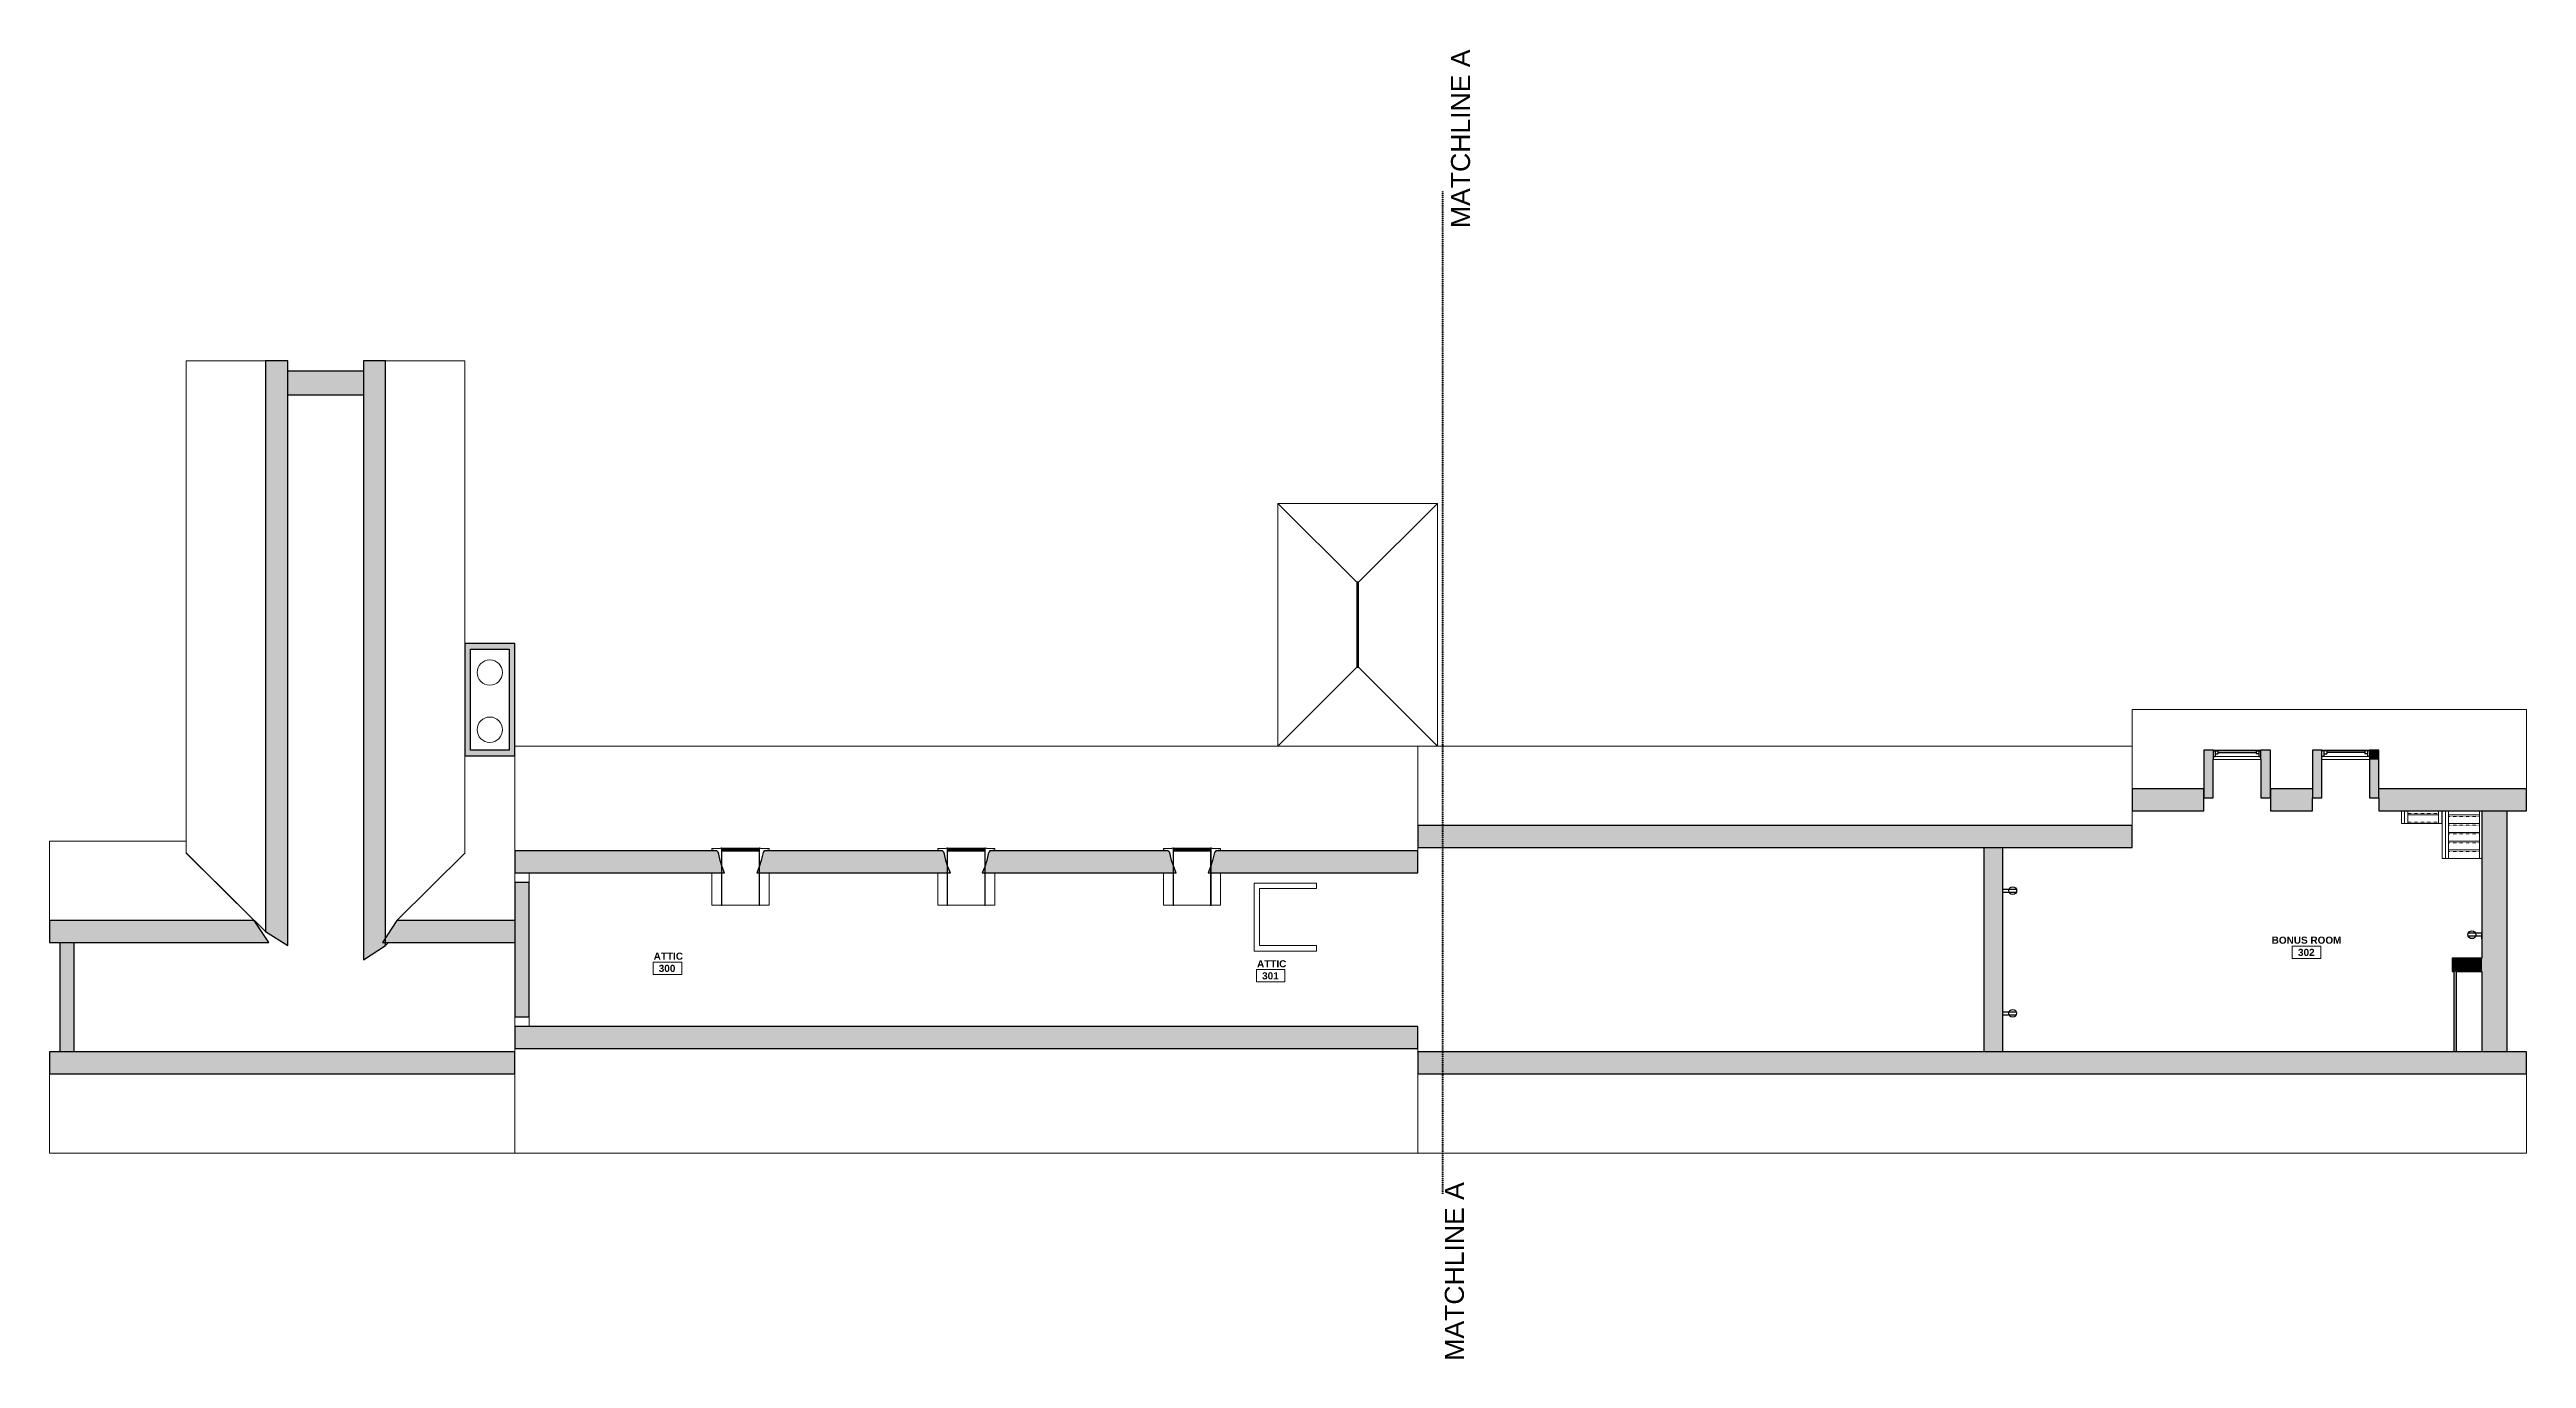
# Model space of a CAD drawing. Header units: inches. Extents: x -536 to 1027, y -2066 to -1239.
import ezdxf

# ---------------------------------------------------------------- set-up
doc = ezdxf.new("R2010")
doc.units = ezdxf.units.IN
doc.header["$MEASUREMENT"] = 0
doc.linetypes.add('Dash', pattern=[0.25, 0.125, -0.125])
doc.linetypes.add('Overhead 1_16_', pattern=[0.101562, 0.0625, -0.039062])
for name, color, linetype, lineweight in [('A-ANNO-MATC', 214, 'Dash', 140), ('A-ANNO-NOTE', 131, 'Continuous', 40), ('A-AREA-IDEN', 2, 'Continuous', 9), ('A-DETL', 90, 'Continuous', 9), ('A-FLOR-HRAL', 11, 'Continuous', 18), ('A-GENM', 13, 'Continuous', 18), ('A-GLAZ', 151, 'Continuous', 18), ('A-ROOF', 132, 'Continuous', 18), ('A-ROOF-PATT', 132, 'Continuous', 18), ('A-WALL', 113, 'Continuous', 18), ('A-WALL-PATT', 111, 'Continuous', 18), ('E-ELEC-FIXT', 91, 'Continuous', 9), ('G-ANNO-TEXT', 231, 'Continuous', 9), ('I-WALL', 2, 'Continuous', 18), ('S-STRS', 31, 'Continuous', 18)]:
    doc.layers.add(name, color=color, linetype=linetype, lineweight=lineweight)
doc.styles.add('Swis721 Lt BT', font='swissl.ttf', dxfattribs={"height": 12})
doc.styles.add('Swis721 Lt BT_B', font='', dxfattribs={"height": 4.5})
doc.styles.get('Swis721 Lt BT_B').set_extended_font_data('Swis721 Lt BT', bold=True)

# ---------------------------------------------------------------- blocks, each defined once
blk = doc.blocks.new('Top Rail Type - Top Rail_Internal_-5120878-ATTIC - POWER AND SIGNAL')
at = {"layer": 'A-FLOR-HRAL', "lineweight": 9}
for p, q in [((971.7, -1727.9), (971.7, -1719.9)), ((973.7, -1727.9), (971.7, -1727.9)), ((973.7, -1719.9), (973.7, -1727.9)), ((976, -1749.9), (976, -1719.9)), ((978, -1719.9), (978, -1749.9)), ((978, -1749.9), (976, -1749.9))]:
    blk.add_line(p, q, dxfattribs=at)
blk = doc.blocks.new('Top Rail Type - Top Rail_Internal_-V1-ATTIC - POWER AND SIGNAL')
at = {"layer": 'A-FLOR-HRAL', "lineweight": 9}
for p, q in [((971.7, -1727.9), (971.7, -1719.9)), ((971.7, -1727.9), (973.7, -1727.9)), ((973.7, -1727.9), (973.7, -1719.9)), ((976, -1719.9), (976, -1749.9)), ((978, -1719.9), (978, -1749.9)), ((978, -1749.9), (976, -1749.9))]:
    blk.add_line(p, q, dxfattribs=at)
blk = doc.blocks.new('Top Rail Type - Top Rail_Internal_-5120897-ATTIC - POWER AND SIGNAL')
at = {"layer": 'A-FLOR-HRAL', "lineweight": 9}
for p, q in [((950.2, -1727.9), (950.2, -1719.9)), ((952.2, -1727.9), (950.2, -1727.9)), ((952.2, -1719.9), (952.2, -1727.9)), ((997.5, -1749.9), (997.5, -1719.9)), ((999, -1749.9), (997.5, -1749.9))]:
    blk.add_line(p, q, dxfattribs=at)
blk = doc.blocks.new('Top Rail Type - Top Rail_Internal_-V2-ATTIC - POWER AND SIGNAL')
at = {"layer": 'A-FLOR-HRAL', "lineweight": 9}
for p, q in [((950.2, -1727.9), (950.2, -1719.9)), ((950.2, -1727.9), (952.2, -1727.9)), ((952.2, -1727.9), (952.2, -1719.9)), ((997.5, -1719.9), (997.5, -1749.9)), ((999, -1749.9), (997.5, -1749.9))]:
    blk.add_line(p, q, dxfattribs=at)
blk = doc.blocks.new('Window-Double-Hung - 30_ x 46_-5486837-ATTIC - POWER AND SIGNAL')
at = {"layer": 'A-GLAZ', "color": 8, "lineweight": 30}
for p, q in [((-15, 3), (-15, -3)), ((-15, 2.5), (-12, 2.5)), ((-13.75, 2.5), (-13.75, -1)), ((-13.75, 0.75), (-12, 0.75)), ((-12, 2.5), (-12, 0.75)), ((-12, 1.625), (12, 1.625)), ((12, 2.5), (15, 2.5)), ((12, 2.5), (12, 0.75)), ((13.75, 0.75), (12, 0.75)), ((13.75, 2.5), (13.75, -1)), ((15, -3), (15, 3)), ((-15, -1), (-13.75, -1)), ((13.75, -1), (15, -1))]:
    blk.add_line(p, q, dxfattribs=at)
at = {"layer": 'A-GLAZ'}
for p, q in [((15, 3), (-15, 3)), ((-15, -3), (15, -3))]:
    blk.add_line(p, q, dxfattribs=at)
at = {"layer": 'A-GLAZ', "lineweight": 9}
for p, q in [((-12, 2.5), (12, 2.5)), ((-13.75, -1), (13.75, -1))]:
    blk.add_line(p, q, dxfattribs=at)
blk = doc.blocks.new('Window-Double-Hung - 30_ x 46_-5486841-ATTIC - POWER AND SIGNAL')
at = {"layer": 'A-GLAZ'}
for p, q in [((-15, 3), (15, 3)), ((15, -3), (-15, -3))]:
    blk.add_line(p, q, dxfattribs=at)
at = {"layer": 'A-GLAZ', "color": 8, "lineweight": 30}
for p, q in [((-15, -3), (-15, 3)), ((-15, 1), (-13.75, 1)), ((-13.75, -2.5), (-13.75, 1)), ((13.75, 1), (15, 1)), ((13.75, -2.5), (13.75, 1)), ((15, 3), (15, -3)), ((-15, -2.5), (-12, -2.5)), ((-13.75, -0.75), (-12, -0.75)), ((-12, -2.5), (-12, -0.75)), ((-12, -1.625), (12, -1.625)), ((12, -2.5), (12, -0.75)), ((13.75, -0.75), (12, -0.75)), ((12, -2.5), (15, -2.5))]:
    blk.add_line(p, q, dxfattribs=at)
at = {"layer": 'A-GLAZ', "lineweight": 9}
for p, q in [((-13.75, 1), (13.75, 1)), ((-12, -2.5), (12, -2.5))]:
    blk.add_line(p, q, dxfattribs=at)
blk = doc.blocks.new('ROOF VENT - ROOF VENT-5512968-ATTIC - POWER AND SIGNAL')
at = {"layer": 'A-GENM', "lineweight": 9}
h = blk.add_hatch(color=7, dxfattribs=at)
h.paths.add_polyline_path([(-11.7, 0), (-12, 0), (-12, -36), (-11.7, -36), (-11.7, -18.2)], flags=0)
h.paths.add_polyline_path([(11.7, 0), (11.7, -36), (12, -36), (12, 0)], flags=0)
for points in [[(-6, -34.3), (-11.7, -34.3), (-11.7, -34.9), (11.7, -34.9), (11.7, -34.3), (7.1, -34.3)], [(-6, -35.6), (-11.7, -35.6), (-11.7, -35.7), (11.7, -35.7), (11.7, -35.6), (7.1, -35.6)]]:
    blk.add_hatch(color=7, dxfattribs=at).paths.add_polyline_path(points, flags=0)
for p, q in [((-18, 0), (-18, -20.5)), ((-18, 0), (-15.6, 0)), ((-15.6, 0), (-13.9, 0)), ((-13.9, 0), (-12.8, 0)), ((-12.8, 0), (-12, 0)), ((-11.7, 0), (11.7, 0)), ((12, 0), (12.8, 0)), ((12.8, 0), (13.9, 0)), ((13.9, 0), (15.6, 0)), ((15.6, 0), (18, 0)), ((18, 0), (18, -20.5)), ((-12, -36), (-12.7, -36)), ((-11.7, -34.2), (11.7, -34.2)), ((-11.7, -36), (11.7, -36)), ((12.7, -36), (12, -36))]:
    blk.add_line(p, q, dxfattribs=at)
at = {"layer": 'A-GENM', "color": 8, "lineweight": 30}
for p, q in [((-11.7, 0), (-12, 0)), ((-12, 0), (-12, -36)), ((-11.7, -36), (-11.7, 0)), ((12, 0), (11.7, 0)), ((11.7, 0), (11.7, -36)), ((12, -36), (12, 0)), ((-12, -36), (-11.7, -36)), ((11.7, -34.3), (-11.7, -34.3)), ((-11.7, -34.3), (-11.7, -34.9)), ((-11.7, -34.9), (11.7, -34.9)), ((11.7, -35.6), (-11.7, -35.6)), ((-11.7, -35.6), (-11.7, -35.7)), ((-11.7, -35.7), (11.7, -35.7)), ((11.7, -34.9), (11.7, -34.3)), ((11.7, -35.7), (11.7, -35.6)), ((11.7, -36), (12, -36))]:
    blk.add_line(p, q, dxfattribs=at)
blk = doc.blocks.new('PS - Power Device _Wall Base_ - Duplex-4862727-ATTIC - POWER AND SIGNAL')
at = {"layer": 'E-ELEC-FIXT'}
for p, q in [((998.8, -1800.5), (998.8, -1797.7)), ((999, -1797.7), (998.8, -1797.7)), ((998.8, -1800.5), (999, -1800.5))]:
    blk.add_line(p, q, dxfattribs=at)
blk = doc.blocks.new('Room Tag - Room Name and Number-3379422-ATTIC - POWER AND SIGNAL')
at = {"layer": 'A-AREA-IDEN'}
for p, q in [((-0.188, -0.164), (-0.188, -0.002)), ((-0.188, -0.002), (0.187, -0.002)), ((0.187, -0.002), (-0.188, -0.002)), ((-0.188, -0.002), (-0.188, -0.164)), ((0.187, -0.164), (-0.188, -0.164)), ((-0.188, -0.164), (0.187, -0.164)), ((0.187, -0.002), (0.187, -0.164)), ((0.187, -0.164), (0.187, -0.002))]:
    blk.add_line(p, q, dxfattribs=at)

msp = doc.modelspace()

# ---------------------------------------------------------------- hatches: boundary and pattern name
at = {"layer": 'A-ROOF-PATT'}
h = msp.add_hatch(color=250, dxfattribs=at)
h.paths.add_polyline_path([(-337.6, -1813.8), (-323.6, -1804.9), (-323.6, -1435.7), (-337.6, -1435.7), (-337.6, -1735.5)], flags=0)
h.paths.add_polyline_path([(-385.4, -1804.9), (-385.4, -1435.7), (-399.4, -1435.7), (-399.4, -1796)], flags=0)
h = msp.add_hatch(color=250, dxfattribs=at)
h.paths.add_polyline_path([(327.6, -1885.9), (1027.1, -1885.9), (1027.1, -1871.9), (327.6, -1871.9)], flags=0)
h.paths.add_polyline_path([(327.6, -1743), (778.3, -1743), (778.3, -1729), (327.6, -1729)], flags=0)
h.paths.add_polyline_path([(778.3, -1719.9), (823.6, -1719.9), (823.6, -1706), (778.3, -1706)], flags=0)
h.paths.add_polyline_path([(991.4, -1719.9), (1027.1, -1719.9), (1027.1, -1706), (934.1, -1706), (934.1, -1719.9), (938.9, -1719.9)], flags=0)
h.paths.add_polyline_path([(886.4, -1719.9), (892.1, -1719.9), (892.1, -1706), (865.6, -1706), (865.6, -1719.9)], flags=0)
h = msp.add_hatch(color=250, dxfattribs=at)
h.paths.add_polyline_path([(-58.1, -1869.9), (327.6, -1869.9), (327.6, -1855.9), (-242.1, -1855.9), (-242.1, -1869.9), (-163, -1869.9)], flags=0)
h.paths.add_polyline_path([(164.9, -1759), (175.1, -1759), (173.6, -1755.2), (172.3, -1751.2), (171.4, -1747.2), (171.2, -1746.5), (171, -1745.9), (170.6, -1745.4), (170.2, -1745), (57.7, -1745), (57.2, -1745.6), (56.9, -1746.2), (56.6, -1747), (55.7, -1751.1), (54.4, -1755.1), (52.8, -1759), (151.8, -1759)], flags=0)
h.paths.add_polyline_path([(-89.5, -1759), (32.7, -1759), (31.2, -1755.2), (29.9, -1751.2), (29, -1747.2), (28.8, -1746.5), (28.5, -1745.9), (28.2, -1745.4), (27.7, -1745), (-84.7, -1745), (-85.2, -1745.6), (-85.5, -1746.2), (-85.7, -1747), (-86.7, -1751.1), (-87.9, -1755.1)], flags=0)
h.paths.add_polyline_path([(-109.7, -1759), (-111.2, -1755.2), (-112.5, -1751.2), (-113.4, -1747.2), (-113.6, -1746.5), (-113.8, -1745.9), (-114.2, -1745.4), (-114.6, -1745), (-242.1, -1745), (-242.1, -1759), (-110.6, -1759)], flags=0)
h.paths.add_polyline_path([(256.7, -1759), (327.6, -1759), (327.6, -1745), (200.1, -1745), (199.7, -1745.6), (199.3, -1746.2), (199.1, -1747), (198.1, -1751.1), (196.9, -1755.1), (195.3, -1759), (204.3, -1759)], flags=0)
h = msp.add_hatch(color=250, dxfattribs=at)
h.paths.add_polyline_path([(-242.1, -1885.9), (-242.1, -1871.9), (-535.7, -1871.9), (-535.7, -1885.9)], flags=0)
h.paths.add_polyline_path([(-325.6, -1803), (-242.1, -1803), (-242.1, -1789), (-316.6, -1789)], flags=0)
h.paths.add_polyline_path([(-397.4, -1803), (-406.5, -1789), (-535.7, -1789), (-535.7, -1803)], flags=0)
at = {"layer": 'A-WALL-PATT', "lineweight": 9}
for points in [[(-337.6, -1457.2), (-337.6, -1442.2), (-385.4, -1442.2), (-385.4, -1457.2)], [(-245.6, -1617.7), (-242.1, -1617.7), (-242.1, -1614.2), (-273.6, -1614.2), (-273.6, -1617.7), (-270.1, -1617.7)], [(-270.1, -1681.5), (-270.1, -1617.7), (-273.6, -1617.7), (-273.6, -1681.5)], [(-242.1, -1685), (-242.1, -1617.7), (-245.6, -1617.7), (-245.6, -1685)], [(-245.6, -1685), (-245.6, -1681.5), (-273.6, -1681.5), (-273.6, -1685)], [(829.5, -1711.6), (829.5, -1681.5), (823.5, -1681.5), (823.5, -1711.6)], [(865.6, -1711.6), (865.6, -1687.5), (859.6, -1687.5), (859.6, -1711.6)], [(898.1, -1711.6), (898.1, -1681.5), (892.1, -1681.5), (892.1, -1711.6)], [(934.1, -1687.5), (934.1, -1681.5), (928.1, -1681.5), (928.1, -1687.5)], [(934.1, -1711.6), (934.1, -1687.5), (928.1, -1687.5), (928.1, -1711.6)], [(1015, -1871.9), (1015, -1719.9), (999, -1719.9), (999, -1871.9)], [(696.7, -1871.9), (696.7, -1743), (684.7, -1743), (684.7, -1871.9)], [(-233.1, -1849.9), (-233.1, -1765), (-242.1, -1765), (-242.1, -1849.9)], [(-520.2, -1871.9), (-520.2, -1803), (-529.2, -1803), (-529.2, -1871.9)], [(999, -1821.3), (999, -1812.8), (980.3, -1812.8), (980.3, -1821.3), (982.9, -1821.3)], [(982.9, -1871.9), (982.9, -1821.3), (981.4, -1821.3), (981.4, -1871.9)]]:
    msp.add_hatch(color=7, dxfattribs=at).paths.add_polyline_path(points, flags=0)
h = msp.add_hatch(color=7, dxfattribs=at)
h.paths.add_polyline_path([(829.5, -1687.5), (829.5, -1687.5), (829.5, -1681.5), (829.5, -1681.5)], flags=0)
h.paths.add_polyline_path([(865.6, -1687.5), (865.6, -1681.5), (859.5, -1681.5), (859.5, -1687.5), (859.6, -1687.5)], flags=0)

# ---------------------------------------------------------------- linework, layer by layer
at = {"layer": 'A-ANNO-MATC'}
msp.add_line((343.2, -1328.7), (343.2, -1961.7), dxfattribs=at)
at = {"layer": 'A-ANNO-NOTE', "lineweight": 30}
for p, q in [((697.1, -1769.3), (705.3, -1769.3)), ((697.1, -1769.3), (705.3, -1769.3)), ((697.1, -1771.2), (705.3, -1771.2)), ((998.7, -1797), (990.4, -1797)), ((998.7, -1798.9), (990.4, -1798.9)), ((998.7, -1798.9), (990.4, -1798.9)), ((697.1, -1846.7), (705.3, -1846.7)), ((697.1, -1846.7), (705.3, -1846.7)), ((697.1, -1848.6), (705.3, -1848.6))]:
    msp.add_line(p, q, dxfattribs=at)
for centre, radius in [((703, -1770.2), 2.48), ((992.7, -1798), 2.48), ((703, -1847.6), 2.47)]:
    msp.add_circle(centre, radius, dxfattribs=at)
at = {"layer": 'A-DETL'}
for centre in [(-257.9, -1632.5), (-257.9, -1668.6)]:
    msp.add_circle(centre, 8, dxfattribs=at)
at = {"layer": 'A-ROOF'}
for p, q in [((-399.4, -1435.7), (-449.4, -1435.7)), ((-449.4, -1435.7), (-449.4, -1746.6)), ((-273.6, -1435.7), (-323.6, -1435.7)), ((-273.6, -1614.2), (-273.6, -1435.7)), ((340, -1525.7), (239.3, -1525.7)), ((239.3, -1525.7), (289.3, -1575.7)), ((239.3, -1525.7), (239.3, -1679)), ((290, -1575.7), (340, -1525.7)), ((340, -1679), (340, -1525.7)), ((239.3, -1679), (289.3, -1628.9)), ((340, -1679), (290, -1628.9)), ((778.3, -1655.9), (778.3, -1706)), ((1027.1, -1655.9), (778.3, -1655.9)), ((1027.1, -1706), (1027.1, -1655.9)), ((-273.6, -1746.6), (-273.6, -1685)), ((778.3, -1679), (-242.1, -1679)), ((-242.1, -1685), (-242.1, -1745)), ((327.6, -1679), (327.6, -1729)), ((823.6, -1681.5), (823.6, -1681.5)), ((823.6, -1681.5), (865.6, -1681.5)), ((865.6, -1681.5), (865.6, -1706)), ((865.6, -1686.5), (865.6, -1686.5)), ((892.1, -1681.5), (892.1, -1681.5)), ((892.1, -1681.5), (934.1, -1681.5)), ((934.1, -1681.5), (934.1, -1681.5)), ((778.3, -1729), (778.3, -1719.9)), ((-449.4, -1739), (-535.7, -1739)), ((-535.7, -1739), (-535.7, -1789)), ((-406.5, -1789), (-449.6, -1746.4)), ((-449.6, -1746.4), (-449.4, -1746.4)), ((-449.4, -1746.5), (-449.3, -1746.5)), ((-449.3, -1746.5), (-413.4, -1782.1)), ((-273.5, -1746.4), (-316.6, -1789)), ((-273.6, -1746.4), (-273.5, -1746.4)), ((-117.7, -1744.5), (-117.7, -1743.5)), ((-117.7, -1743.5), (-112.4, -1743.5)), ((-114.8, -1745), (-117.7, -1744.5)), ((-87, -1743.5), (-81.7, -1743.5)), ((-81.7, -1744.5), (-84.4, -1744.9)), ((-81.7, -1743.5), (-81.7, -1744.5)), ((24.7, -1744.5), (24.7, -1743.5)), ((24.7, -1743.5), (30, -1743.5)), ((27.6, -1745), (24.7, -1744.5)), ((55.5, -1743.5), (60.7, -1743.5)), ((60.7, -1744.5), (58, -1744.9)), ((60.7, -1743.5), (60.7, -1744.5)), ((167.1, -1744.5), (167.1, -1743.5)), ((167.1, -1743.5), (172.5, -1743.5)), ((170.1, -1745), (167.1, -1744.5)), ((197.9, -1743.5), (203.1, -1743.5)), ((203.1, -1744.5), (200.4, -1744.9)), ((203.1, -1743.5), (203.1, -1744.5)), ((327.6, -1745), (327.6, -1743)), ((-406.4, -1789.1), (-399.4, -1796)), ((-323.6, -1804.9), (-321.7, -1803)), ((-242.1, -1869.9), (-242.1, -1871.9)), ((327.6, -1871.9), (327.6, -1869.9)), ((-535.7, -1885.9), (-535.7, -1935.9)), ((-242.1, -1935.9), (-242.1, -1885.9)), ((327.6, -1885.9), (327.6, -1935.9)), ((1027.1, -1935.9), (1027.1, -1885.9)), ((-535.7, -1935.9), (1027.1, -1935.9))]:
    msp.add_line(p, q, dxfattribs=at)
at = {"layer": 'A-ROOF', "color": 8, "lineweight": 30}
for p, q in [((-385.4, -1435.7), (-399.4, -1435.7)), ((-399.4, -1435.7), (-399.4, -1796)), ((-385.4, -1804.9), (-385.4, -1435.7)), ((-337.6, -1435.7), (-337.6, -1813.8)), ((-323.6, -1435.7), (-337.6, -1435.7)), ((-323.6, -1804.9), (-323.6, -1435.7)), ((823.6, -1706), (778.3, -1706)), ((778.3, -1706), (778.3, -1719.9)), ((823.6, -1719.9), (823.6, -1706)), ((892.1, -1706), (865.6, -1706)), ((865.6, -1706), (865.6, -1719.9)), ((892.1, -1719.9), (892.1, -1711.6)), ((1027.1, -1706), (934.1, -1706)), ((934.1, -1711.6), (934.1, -1719.9)), ((1027.1, -1719.9), (1027.1, -1706)), ((778.3, -1729), (327.6, -1729)), ((327.6, -1729), (327.6, -1743)), ((778.3, -1719.9), (823.6, -1719.9)), ((778.3, -1743), (778.3, -1729)), ((865.6, -1719.9), (892.1, -1719.9)), ((934.1, -1719.9), (1027.1, -1719.9)), ((-114.6, -1745), (-242.1, -1745)), ((-242.1, -1745), (-242.1, -1759)), ((27.7, -1745), (-84.7, -1745)), ((170.2, -1745), (57.7, -1745)), ((327.6, -1745), (200.1, -1745)), ((327.6, -1743), (778.3, -1743)), ((327.6, -1759), (327.6, -1745)), ((-242.1, -1759), (-109.7, -1759)), ((-89.5, -1759), (32.7, -1759)), ((52.8, -1759), (175.1, -1759)), ((195.3, -1759), (327.6, -1759)), ((-406.5, -1789), (-535.7, -1789)), ((-535.7, -1789), (-535.7, -1803)), ((-397.4, -1803), (-406.5, -1789)), ((-399.4, -1796), (-385.4, -1804.9)), ((-316.6, -1789), (-325.6, -1803)), ((-242.1, -1789), (-316.6, -1789)), ((-535.7, -1803), (-397.4, -1803)), ((-337.6, -1813.8), (-323.6, -1804.9)), ((-325.6, -1803), (-242.1, -1803)), ((327.6, -1855.9), (-242.1, -1855.9)), ((-242.1, -1855.9), (-242.1, -1869.9)), ((327.6, -1869.9), (327.6, -1855.9)), ((-242.1, -1871.9), (-535.7, -1871.9)), ((-535.7, -1871.9), (-535.7, -1885.9)), ((-242.1, -1869.9), (327.6, -1869.9)), ((-242.1, -1885.9), (-242.1, -1871.9)), ((1027.1, -1871.9), (327.6, -1871.9)), ((327.6, -1871.9), (327.6, -1885.9)), ((1027.1, -1885.9), (1027.1, -1871.9)), ((-535.7, -1885.9), (-242.1, -1885.9)), ((327.6, -1885.9), (1027.1, -1885.9))]:
    msp.add_line(p, q, dxfattribs=at)
at = {"layer": 'A-ROOF', "lineweight": 60}
for p, q in [((290, -1575.7), (289.3, -1575.7)), ((289.3, -1575.7), (289.3, -1628.9)), ((290, -1628.9), (290, -1575.7)), ((289.3, -1628.9), (290, -1628.9))]:
    msp.add_line(p, q, dxfattribs=at)
at = {"layer": 'A-ROOF', "color": 8, "lineweight": 30, "flags": 128}
for points in [[(-113.4, -1747.2), (-113.6, -1746.5), (-113.8, -1745.9), (-114.2, -1745.4), (-114.6, -1745)], [(-109.7, -1759), (-111.2, -1755.2), (-112.5, -1751.2), (-113.4, -1747.2)], [(-85.7, -1747), (-86.7, -1751.1), (-87.9, -1755.1), (-89.5, -1759)], [(-84.7, -1745), (-85.2, -1745.6), (-85.5, -1746.2), (-85.7, -1747)], [(29, -1747.2), (28.8, -1746.5), (28.5, -1745.9), (28.2, -1745.4), (27.7, -1745)], [(32.7, -1759), (31.2, -1755.2), (29.9, -1751.2), (29, -1747.2)], [(56.6, -1747), (55.7, -1751.1), (54.4, -1755.1), (52.8, -1759)], [(57.7, -1745), (57.2, -1745.6), (56.9, -1746.2), (56.6, -1747)], [(171.4, -1747.2), (171.2, -1746.5), (171, -1745.9), (170.6, -1745.4), (170.2, -1745)], [(175.1, -1759), (173.6, -1755.2), (172.3, -1751.2), (171.4, -1747.2)], [(199.1, -1747), (198.1, -1751.1), (196.9, -1755.1), (195.3, -1759)], [(200.1, -1745), (199.7, -1745.6), (199.3, -1746.2), (199.1, -1747)]]:
    msp.add_lwpolyline(points, dxfattribs=at)
at = {"layer": 'A-ROOF'}
for centre, start_param, end_param in [((-116.1, -1746.9), 1.011418, 1.064087), ((-83, -1746.8), 2.077506, 2.210203), ((26.3, -1746.9), 1.011418, 1.064087), ((59.3, -1746.8), 2.077506, 2.210203), ((168.7, -1746.9), 1.011418, 1.064087), ((201.8, -1746.8), 2.077506, 2.210203)]:
    msp.add_ellipse(centre, major_axis=(2.77, 0), ratio=0.8, start_param=start_param, end_param=end_param, dxfattribs=at)
at = {"layer": 'A-WALL', "color": 8, "lineweight": 30}
for p, q in [((-337.6, -1442.2), (-385.4, -1442.2)), ((-385.4, -1457.2), (-337.6, -1457.2)), ((999, -1719.9), (999, -1812.8)), ((1015, -1871.9), (1015, -1719.9)), ((-242.1, -1765), (-242.1, -1849.9)), ((-233.1, -1765), (-242.1, -1765)), ((-233.1, -1849.9), (-233.1, -1765)), ((-529.2, -1803), (-529.2, -1871.9)), ((-520.2, -1871.9), (-520.2, -1803)), ((999, -1812.8), (980.3, -1812.8)), ((980.3, -1812.8), (980.3, -1821.3)), ((980.3, -1821.3), (981.4, -1821.3)), ((982.9, -1821.3), (999, -1821.3)), ((999, -1821.3), (999, -1871.9)), ((-242.1, -1849.9), (-233.1, -1849.9))]:
    msp.add_line(p, q, dxfattribs=at)
at = {"layer": 'A-WALL', "lineweight": 9}
for p, q in [((-242.1, -1765), (-242.1, -1759)), ((-233.1, -1759), (-233.1, -1765)), ((-242.1, -1855.9), (-242.1, -1849.9)), ((-233.1, -1849.9), (-233.1, -1855.9))]:
    msp.add_line(p, q, dxfattribs=at)
at = {"layer": 'I-WALL', "color": 8, "lineweight": 30}
for p, q in [((-242.1, -1614.2), (-273.6, -1614.2)), ((-273.6, -1614.2), (-273.6, -1685)), ((-270.1, -1617.7), (-245.6, -1617.7)), ((-270.1, -1681.5), (-270.1, -1617.7)), ((-245.6, -1617.7), (-245.6, -1681.5)), ((-242.1, -1685), (-242.1, -1614.2)), ((-273.6, -1685), (-242.1, -1685)), ((-245.6, -1681.5), (-270.1, -1681.5)), ((829.5, -1681.5), (823.5, -1681.5)), ((823.5, -1681.5), (823.5, -1711.6)), ((829.5, -1711.6), (829.5, -1687.5)), ((829.5, -1687.5), (829.5, -1687.5)), ((865.6, -1681.5), (859.5, -1681.5)), ((859.5, -1687.5), (859.6, -1687.5)), ((859.6, -1687.5), (859.6, -1711.6)), ((865.6, -1711.6), (865.6, -1681.5)), ((898.1, -1681.5), (892.1, -1681.5)), ((892.1, -1681.5), (892.1, -1711.6)), ((898.1, -1711.6), (898.1, -1687.5)), ((934.1, -1681.5), (928.1, -1681.5)), ((928.1, -1687.5), (928.1, -1711.6)), ((934.1, -1711.6), (934.1, -1681.5)), ((823.5, -1711.6), (829.5, -1711.6)), ((859.6, -1711.6), (865.6, -1711.6)), ((892.1, -1711.6), (898.1, -1711.6)), ((928.1, -1711.6), (934.1, -1711.6)), ((684.7, -1743), (684.7, -1871.9)), ((696.7, -1871.9), (696.7, -1743)), ((981.4, -1821.3), (981.4, -1871.9)), ((982.9, -1871.9), (982.9, -1821.3))]:
    msp.add_line(p, q, dxfattribs=at)
at = {"layer": 'I-WALL', "lineweight": 9}
for p, q in [((224.3, -1765.4), (263.8, -1765.4)), ((224.3, -1808.4), (224.3, -1765.4)), ((263.8, -1768.9), (263.8, -1765.4)), ((263.8, -1768.9), (227.8, -1768.9)), ((227.8, -1768.9), (227.8, -1804.9)), ((263.8, -1808.4), (224.3, -1808.4)), ((227.8, -1804.9), (263.8, -1804.9)), ((263.8, -1808.4), (263.8, -1804.9))]:
    msp.add_line(p, q, dxfattribs=at)
at = {"layer": 'S-STRS', "lineweight": 9}
for p, q in [((948.2, -1727.9), (948.2, -1719.9)), ((948.2, -1727.9), (950.2, -1727.9)), ((952.2, -1722.4), (971.7, -1722.4)), ((952.2, -1727.9), (971.7, -1727.9)), ((973.7, -1727.9), (974, -1727.9)), ((974, -1719.9), (974, -1749.9)), ((997.5, -1722.4), (978, -1722.4)), ((997.5, -1727.9), (978, -1727.9)), ((997.5, -1733.4), (978, -1733.4)), ((974, -1749.9), (976, -1749.9)), ((997.5, -1738.9), (978, -1738.9)), ((997.5, -1744.4), (978, -1744.4)), ((997.5, -1749.9), (978, -1749.9))]:
    msp.add_line(p, q, dxfattribs=at)
at = {"layer": 'S-STRS', "linetype": 'Overhead 1_16_', "lineweight": 9}
for p, q in [((952.2, -1721.4), (971.7, -1721.4)), ((952.2, -1726.9), (971.7, -1726.9)), ((997.5, -1723.4), (978, -1723.4)), ((997.5, -1728.9), (978, -1728.9)), ((997.5, -1734.4), (978, -1734.4)), ((997.5, -1739.9), (978, -1739.9)), ((997.5, -1745.4), (978, -1745.4))]:
    msp.add_line(p, q, dxfattribs=at)

# ---------------------------------------------------------------- block references
at = {"layer": 'A-AREA-IDEN', "xscale": 47.99999999999997, "yscale": 47.99999999999997, "zscale": 47.99999999999997}
for p in [(888.4, -1805.1), (-145.8, -1815.2), (234.8, -1819.9)]:
    msp.add_blockref('Room Tag - Room Name and Number-3379422-ATTIC - POWER AND SIGNAL', p, dxfattribs=at)
at = {"layer": 'A-FLOR-HRAL', "lineweight": 9}
for name in ['Top Rail Type - Top Rail_Internal_-5120897-ATTIC - POWER AND SIGNAL', 'Top Rail Type - Top Rail_Internal_-V2-ATTIC - POWER AND SIGNAL', 'Top Rail Type - Top Rail_Internal_-5120878-ATTIC - POWER AND SIGNAL', 'Top Rail Type - Top Rail_Internal_-V1-ATTIC - POWER AND SIGNAL']:
    msp.add_blockref(name, (0, 0), dxfattribs=at)
at = {"layer": 'A-GENM', "lineweight": 9, "rotation": 180}
for p in [(-99.7, -1779.4), (42.7, -1779.4), (185.2, -1779.4)]:
    msp.add_blockref('ROOF VENT - ROOF VENT-5512968-ATTIC - POWER AND SIGNAL', p, dxfattribs=at)
at = {"layer": 'A-GLAZ'}
msp.add_blockref('Window-Double-Hung - 30_ x 46_-5486837-ATTIC - POWER AND SIGNAL', (844.5, -1684.5), dxfattribs=at)
at = {"layer": 'A-GLAZ', "rotation": 180}
msp.add_blockref('Window-Double-Hung - 30_ x 46_-5486841-ATTIC - POWER AND SIGNAL', (913.1, -1684.5), dxfattribs=at)
at = {"layer": 'E-ELEC-FIXT'}
msp.add_blockref('PS - Power Device _Wall Base_ - Duplex-4862727-ATTIC - POWER AND SIGNAL', (0, 0), dxfattribs=at)

# ---------------------------------------------------------------- texts
at = {"layer": 'A-AREA-IDEN', "char_height": 4.5, "attachment_point": 1, "style": 'Swis721 Lt BT_B'}
for s, insert, width in [('ATTIC', (-154.5, -1809.3), 20.755), ('BONUS ROOM', (866.4, -1799.2), 53.328), ('302', (883, -1806.9), 12.726), ('300', (-151.3, -1817), 12.726), ('ATTIC', (226.2, -1814.1), 20.755), ('301', (229.4, -1821.7), 12.726)]:
    msp.add_mtext(s, dxfattribs=dict(at, insert=insert, width=width))
at = {"layer": 'G-ANNO-TEXT', "color": 7, "char_height": 12, "width": 127.109, "attachment_point": 1, "rotation": 90, "style": 'Swis721 Lt BT'}
for insert in [(348.6, -1351.9), (344.7, -2066.9)]:
    msp.add_mtext('MATCHLINE A', dxfattribs=dict(at, insert=insert))

doc.saveas('drawing.dxf')
